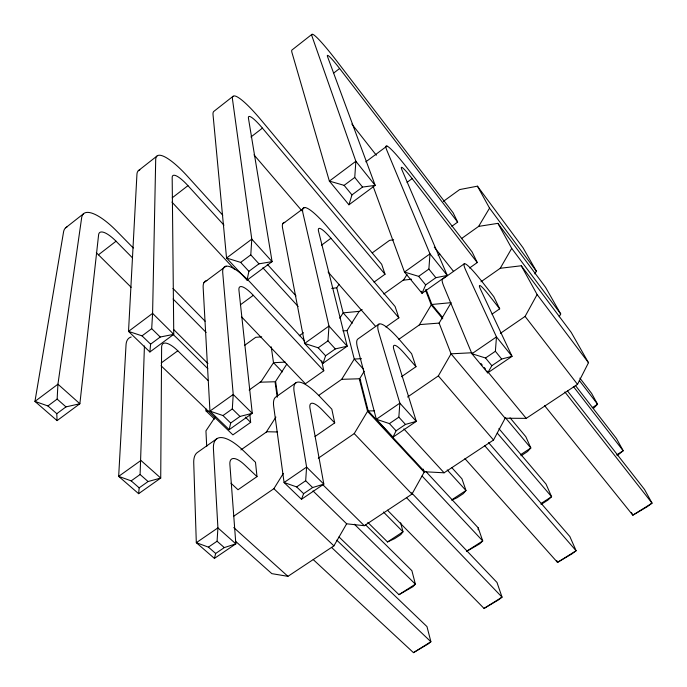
<?xml version="1.0" encoding="UTF-8"?>
<svg xmlns="http://www.w3.org/2000/svg" width="687" height="687" viewBox="0 0 687 687"><rect width="100%" height="100%" fill="white"/><g stroke="black" fill="none" stroke-linecap="round" stroke-linejoin="round"><path stroke-width="1.03" d="M478.161 529.823L478.221 527.865L425.906 471.514M144.433 345.956L140.105 474.519L131.183 480.866L118.662 476.366L126.022 345.037A48.992 17.287 52.8 0 1 131.183 337.008M67.034 226.916A48.64 16.076 50.7 0 0 63.547 231.974L34.951 401.406L47.918 405.948L57.141 399.087L57.94 384.196L81.65 217.77A48.846 15.286 51 0 1 116.859 231.253L133.312 248.024M223.971 225.156L187.955 185.662A24.835 5.985 52.1 0 0 172.179 177.615L173.759 334.329L160.226 337.025L151.698 328.661L152.591 313.375L155.7 159.65A49.704 11.988 52.1 0 1 187.603 176.43L222.777 215.203M216.989 438.624L197.658 452.286A49.971 18.326 55.3 0 0 193.734 462.926L196.31 542.687L208.41 547.135L217.075 541.227L217.916 527.882L213.442 449.032A50.203 17.441 55.3 0 1 243.275 450.569L255.487 462.265L257.007 476.615L238.011 489.745L230.978 483.219M241.712 317.025L305.406 383.75L323.783 370.791L253.288 295.324A25.041 6.441 53.5 0 0 238.939 290.172L252.275 413.325L239.986 416.434L232.309 408.92L233.228 394.484L222.743 272.937A50.117 12.898 53.5 0 1 251.828 284.014L304.633 340.889M385.021 274.233L262.425 128.125A25.29 4.208 53.1 0 0 248.454 118.31L272.086 261.627L258.973 263.834L250.789 254.86L251.785 239.145L232.498 99.366A50.615 8.424 53.1 0 1 260.828 119.693L381.68 264.263L385.021 274.233L374.011 282.134M334.715 422.891L322.753 410.431A25.556 6.844 55.3 0 0 310.035 408.49L323.826 484.129L312.619 487.547L305.672 480.754L306.6 467.083L294.182 392.105A51.147 13.706 55.3 0 1 320.065 396.837L331.838 409.194L334.715 422.891L315.024 436.503M398.872 317.841L330.936 238.269A25.505 4.534 54.1 0 0 318.57 231.364L347.201 346.205L335.316 348.91L327.965 340.864L328.979 326.042L302.95 213.15A51.053 9.086 54.1 0 1 328.128 227.732L395.094 306.505L398.872 317.841L385.905 326.978M457.654 222.124L339.61 68.494A25.771 2.293 54.1 0 0 327.587 56.789L375.179 185.387L362.538 187.07L354.75 177.435L355.866 161.265L312.207 36.806A51.577 4.594 54.1 0 1 336.673 60.92L453.137 212.798L457.654 222.124L451.806 226.324M415.978 366.712L404.506 353.522A26.054 4.809 55.3 0 0 393.969 349.846L416.296 421.354L405.467 424.429L398.846 417.164L399.851 403.149L378.76 332.474A52.143 9.635 55.3 0 1 400.323 340.675L411.633 353.745L415.978 366.712L401.5 376.716M477.259 262.563L412.14 178.603A26.003 2.465 54.7 0 0 401.921 169.809L447.28 275.444L435.85 277.694L428.877 269.072L429.985 253.847L386.944 150.539A52.04 4.946 54.7 0 1 407.872 168.908L472.115 251.949L477.259 262.563L469.547 267.999M499.689 308.841L488.74 294.878A26.561 2.628 55.3 0 0 480.548 289.356L512.047 356.347L501.647 359.035L495.379 351.28L496.478 336.905L466.052 270.918A53.165 5.264 55.3 0 1 482.978 282.838L493.781 296.655L499.689 308.841L492.047 314.122M139.839 169.895A49.49 12.83 51.8 0 0 136.936 174.378L128.521 331.392L149.886 351.984L150.608 344.161L160.226 337.025M138.628 493.687L160.724 478.058L140.929 460.445L118.662 476.366L138.628 493.687L139.178 487.847L148.083 481.535L160.724 478.058L161.617 347.27A24.586 8.218 52.9 0 1 177.796 350.791L208.161 380.607M232.996 96.343L213.709 111.492A50.383 9.343 52.9 0 0 213.03 114.643L226.547 258.029L247.071 280.124L248.883 271.313L258.973 263.834M206.864 280.519A49.885 13.8 53.4 0 0 203.163 287.535L209.947 411.118L229.192 429.65L230.686 423.02L239.986 416.434M214.413 558.402L235.847 543.855L217.916 527.882L196.31 542.687L214.413 558.402L215.666 553.464L224.297 547.591L235.847 543.855L229.887 464.489A25.084 8.708 55.3 0 1 244.598 464.841L257.007 476.615M311.915 34.35L291.906 50.065A51.327 5.582 53.9 0 0 291.992 52.667L329.365 181.093L348.936 204.795L351.959 194.91L362.538 187.07M284.753 222.382A50.812 10.065 54 0 0 282.615 228.316L304.633 343.44L323.07 363.268L325.586 355.797L335.316 348.91M296.106 382.685L276.045 396.863A50.907 14.667 55.3 0 0 273.709 406.541L284.075 482.523L301.49 499.286L303.62 493.67L312.619 487.547M435.85 277.694L425.665 284.907L422.024 293.297L404.488 272.069L373.17 186.443M378.923 324.135L358.082 338.863A51.894 10.674 55.3 0 0 357.472 347.485L376.347 419.259L392.99 437.172L396.073 430.809L405.467 424.429M426.095 289.596L431.883 304.478L451.153 302.658L439.113 323.088L451.05 353.814L505.134 418.237L526.216 418.357L577.509 384.351L588.484 362.719L571.198 332.362L521.278 265.766L500.248 268.282L480.96 281.79M364.273 371.186L359.894 378.357L368.198 410.878L424.781 471.763L444.094 472.802L493.524 440.032L505.134 418.237M559.209 316.759L560.712 313.942L545.59 287.381L497.92 223.352L478.633 226.384L461.372 238.681M500.359 333.375L525.091 316.415L537.114 294.534L521.278 265.766M313.006 490.93L346.652 523.803L364.299 525.701L411.951 494.108L424.162 472.175L423.235 469.118M534.864 273.907L536.367 271.193L523.022 247.749L477.448 186.168L459.637 189.578L443.381 201.36M407.571 397.009L438.34 375.909L451.05 353.814L472.098 352.757M500.248 268.282L511.703 248.376L497.92 223.352M501.647 359.035L491.84 365.707L487.718 372.861L471.926 353.736L443.896 286.539A52.908 6.389 55.3 0 1 442.668 279.068L464.335 263.748M235.409 541.15L271.829 573.645L287.93 576.341L333.908 545.856L346.652 523.803M318.296 458.229L354.226 433.591L367.562 411.324L359.275 378.777L341.688 379.327L318.837 395.326M419.233 325.02L431.264 304.916L425.493 290.017M478.633 226.384L489.548 208.144L477.448 186.168M233.597 516.315L273.881 488.689L283.327 473.446M341.688 379.327L354.26 359.052L347.012 330.602L358.94 311.726L362.109 309.468M406.979 274.534L403.716 279.798L383.775 294.019M266.247 432.149L275.908 417.061M339.764 318.184L343.165 312.868L336.75 287.793L339.017 284.315M286.84 364.076L275.59 381.362L277.668 395.824M215.246 416.932L205.945 430.852L206.71 446.541M593.723 408.155L597.57 404.214L591.61 393.393L579.888 378.116M65.609 227.835L83.548 213.743M138.327 170.711L156.919 156.104M96.317 252.782A24.303 8.029 50.7 0 1 98.456 254.808L116.043 241.223L132.565 257.943M172.222 197.822L187.955 185.662M250.944 136.996L262.425 128.125M333.908 72.899L339.61 68.494M203.945 282.666L226.066 266.187M282.615 223.936L304.676 207.508M365.802 161.849L386.936 146.099M149.886 351.984L173.759 334.329L152.591 313.375L128.521 331.392L142.037 335.857L151.698 328.661M247.071 280.124L272.086 261.627L251.785 239.145L226.547 258.029L240.665 262.4L250.789 254.86M348.936 204.795L375.179 185.387L355.866 161.265L329.365 181.093L344.118 185.353L354.75 177.435M57.064 420.624L34.951 401.406L57.94 384.196L79.872 403.75L57.064 420.624L56.789 413.694L65.978 406.884L79.872 403.75L98.602 234.817A24.406 7.634 51 0 1 116.043 241.223M161.153 363.019L177.796 350.791M240.347 304.83L253.288 295.324M321.525 245.182L330.936 238.269M407.039 182.356L412.14 178.603M244.443 345.475L255.701 337.317L261.695 336.853M372.242 252.893L389.512 240.381L393.625 239.737M299.231 335.78L303.534 332.697M249.123 390.044L261.197 381.431L273.503 362.702L271.219 346.823M438.083 255.289L439.809 254.061M229.192 429.65L252.275 413.325L233.228 394.484L209.947 411.118L222.983 415.558L232.309 408.92M323.07 363.268L347.201 346.205L328.979 326.042L304.633 343.44L318.21 347.802L327.965 340.864M421.26 291.305L422.024 293.297L447.28 275.444L429.985 253.847L404.488 272.069L418.649 276.346L428.877 269.072M249.888 415.008L250.661 422.359L232.902 434.88L161.033 365.733M240.871 449.925L266.831 431.745L277.522 431.968M398.803 339.326L419.851 324.582L439.113 323.088M301.49 499.286L323.826 484.129L306.6 467.083L284.075 482.523L296.647 486.911L305.672 480.754M392.99 437.172L416.296 421.354L399.851 403.149L376.347 419.259L389.417 423.596L398.846 417.164M486.885 370.911L487.718 372.861L512.047 356.347L496.478 336.905L471.926 353.736L485.529 357.996L495.379 351.28M367.82 522.386L387.52 541.957L402.986 531.807L400.641 522.764M451.831 499.775L465.984 490.501L461.956 478.822L451.9 467.735M520.471 454.777L530.819 447.993L525.847 436.726L510.029 417.799M592.237 407.709L597.57 404.214L579.296 380.435M521.038 455.799L527.556 451.531L530.819 447.993L505.46 417.773M339.009 536.959L398.984 594.667L415.377 584.148L411.891 570.682L365.639 524.894M466.705 551.197L482.712 540.927L478.221 527.865M541.133 503.416L551.584 496.71L546.036 484.086L498.882 428.611M616.9 454.777L623.186 450.741L616.505 438.598L575.311 385.355M541.038 504.49L547.96 500.05L551.584 496.71L497.276 433.093M617.124 455.661L623.186 450.741L573.344 386.463M313.246 559.604L413.462 652.65L430.895 641.727L426.979 626.604L336.793 540.18M387.468 510.201L484.043 608.424L502.042 597.14L496.993 582.456L411.522 492.794M413.462 652.65L428.199 643.925L430.895 641.727L331.589 547.436M484.043 608.424L498.685 599.768L502.042 597.14L406.455 497.603M398.984 594.667L412.956 586.689L415.377 584.148L354.372 524.233M466.713 551.317L479.698 543.855L482.712 540.927L422.101 476.048M387.52 541.957L394.639 538.642L400.787 534.615L402.986 531.807L383.449 512.021M451.788 500.153L456.941 497.809L463.27 493.661L465.984 490.501L447.22 469.934M331.692 288.394L336.75 287.793M403.132 280.21L411.487 279.223M359.507 311.323L343.165 312.868L352.319 323.199M342.942 330.911L347.012 330.602M285.294 362.118L273.503 362.702L282.374 371.916M361.517 358.691L354.26 359.052L363.535 369.28M260.107 382.204L275.032 381.749L277.247 397.258M205.954 408.825L206.066 410.955L208.178 410.955M368.198 410.878L374.587 410.878M131.183 480.866L139.178 487.847M47.918 405.948L56.789 413.694M208.41 547.135L215.666 553.464M140.105 474.519L148.083 481.535M57.141 399.087L65.978 406.884M217.075 541.227L224.297 547.591M233.76 527.573L287.93 576.341M273.881 488.689L333.908 545.856M206.066 410.955L214.559 419.122M142.037 335.857L150.608 344.161M222.983 415.558L230.686 423.02M296.647 486.911L303.62 493.67M245.345 417.138L250.661 422.359M207.817 368.661L177.615 338.76A49.206 16.454 52.9 0 0 172.394 333.925M322.598 484.481L364.299 525.701M98.456 254.808L131.148 287.286M173.725 329.58L207.938 363.56M173.098 298.991L206.126 332.448M172.944 288.42L205.095 321.207M354.226 433.591L411.951 494.108M367.562 411.324L424.162 472.175M171.93 202.09L234.722 269.553M240.665 262.4L248.883 271.313M389.417 423.596L396.073 430.809M318.21 347.802L325.586 355.797M359.275 378.777L360.718 380.358M403.879 428.903L444.094 472.802M262.863 267.801L298.158 306.496M267.277 264.255L295.994 295.899M464.936 458.633L557.509 562.387L572.039 553.799L576.101 550.734L569.841 536.513L488.577 442.634M328.06 271.958L375.652 326.437M484.61 445.58L576.101 550.734L557.509 562.387L556.71 560.472M438.34 375.909L493.524 440.032M253.984 154.867L301.919 210.797M431.264 304.916L442.754 318.828M480.891 363.423L482.24 365.063M484.275 367.519L485.623 369.159M487.658 371.624L526.216 418.357M431.883 304.478L442.694 317.583M344.118 185.353L351.959 194.91M418.649 276.346L425.665 284.907M485.529 357.996L491.84 365.707M544.499 405.51L632.83 515.181L647.24 506.688L652.049 503.142L644.5 489.427L567.505 390.955M434.278 247.165L453.566 271.434M351.847 124.064L376.347 155.245M564.886 391.976L652.049 503.142L632.83 515.181L631.379 512.416M525.091 316.415L577.509 384.351M537.114 294.534L588.484 362.719M511.703 248.376L560.712 313.942M489.548 208.144L536.367 271.193M321.688 360.804L323.783 370.791"/></g></svg>
